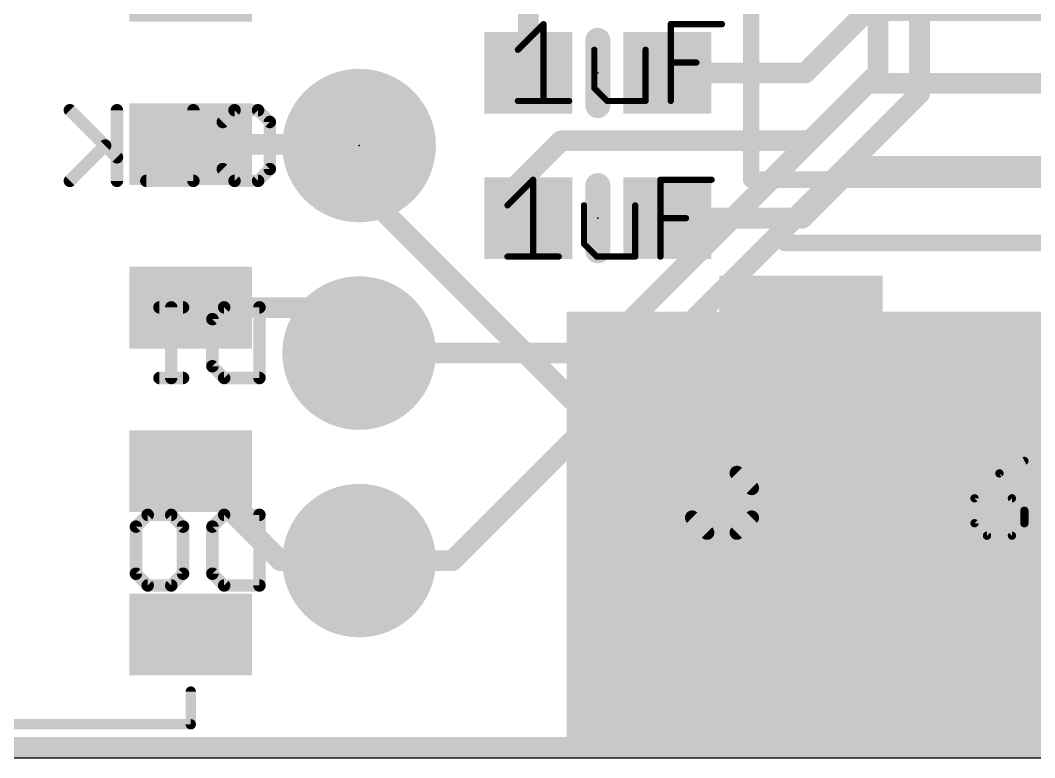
# Model space of a CAD drawing. Extents: x -1.5 to 65.2, y -0.1 to 32.8.
# Drawn here: x 23.79 to 36.21, y -0.13 to 8.9 of the extents above; entities that cross this region are included whole.
import ezdxf

# ---------------------------------------------------------------- set-up
doc = ezdxf.new("R2010")
doc.units = 0
for name, color, linetype in [('1', 12, 'CONTINUOUS'), ('16', 5, 'CONTINUOUS'), ('17', 110, 'CONTINUOUS'), ('18', 110, 'CONTINUOUS'), ('20', 53, 'CONTINUOUS'), ('21', 40, 'CONTINUOUS'), ('22', 6, 'CONTINUOUS'), ('23', 40, 'CONTINUOUS'), ('27', 4, 'CONTINUOUS'), ('30', 253, 'CONTINUOUS')]:
    doc.layers.add(name, color=color, linetype=linetype)

# ---------------------------------------------------------------- blocks, each defined once
blk = doc.blocks.new('RECT')
blk.add_solid([(-0.5, -0.5), (0.5, -0.5), (-0.5, 0.5), (0.5, 0.5)])
blk = doc.blocks.new('ROUNDP')
at = {"const_width": 0.5}
blk.add_lwpolyline([(0, -0.25, 1), (0, 0.25, 1), (0, -0.25)], format="xyb", dxfattribs=at)
blk = doc.blocks.new('ROUNDV')
at = {"const_width": 0.5}
blk.add_lwpolyline([(0, -0.25, 1), (0, 0.25, 1), (0, -0.25)], format="xyb", dxfattribs=at)

msp = doc.modelspace()

# ---------------------------------------------------------------- linework, layer by layer
at = {"layer": '1', "const_width": 0.254}
for points in [[(30.011, 9.144), (30.011, 8.255)], [(33.401, 8.255), (34.163, 9.017)], [(34.163, 9.017), (41.402, 9.017)], [(31.711, 8.255), (33.401, 8.255)], [(34.163, 8.128), (33.4598, 7.4248)], [(38.989, 8.128), (34.163, 8.128)], [(25.88, 7.382), (27.924, 7.382)], [(27.94, 7.366), (27.924, 7.382)], [(27.94, 7.366), (27.94, 6.858)], [(30.4118, 7.4248), (29.718, 6.731)], [(33.4598, 7.4248), (30.4118, 7.4248)], [(33.362, 6.477), (33.997, 7.112)], [(33.997, 7.112), (40.005, 7.112)], [(30.734, 4.064), (27.94, 6.858)], [(29.718, 6.731), (29.972, 6.477)], [(30.011, 6.477), (29.972, 6.477)], [(31.711, 6.477), (33.362, 6.477)], [(25.88, 5.382), (27.384, 5.382)], [(27.94, 4.826), (27.384, 5.382)], [(33.349, 5.175), (39.549, 5.175)], [(35.052, 4.064), (30.734, 4.064)], [(25.88, 3.382), (26.976, 2.286)], [(27.94, 2.286), (26.976, 2.286)], [(65.024, 0), (0, 0)]]:
    msp.add_lwpolyline(points, dxfattribs=at)
at = {"layer": '1', "const_width": 0.127}
for points in [[(34.163, 9.0805, 1), (34.163, 8.9535)], [(29.9475, 8.255, 1), (30.0745, 8.255)], [(31.711, 8.3185, 1), (31.711, 8.1915)], [(33.3561, 8.2999, 1), (33.4459, 8.2101)], [(33.401, 8.1915, 1), (33.401, 8.3185)], [(34.163, 8.1915, 1), (34.163, 8.0645)], [(34.2079, 8.0831, 1), (34.1181, 8.1729)], [(25.88, 7.4455, 1), (25.88, 7.3185)], [(27.9689, 7.4269, 1), (27.8791, 7.3371)], [(28.0035, 7.366, 1), (27.8765, 7.366)], [(27.8951, 7.3211, 1), (27.9849, 7.4109)], [(27.924, 7.3185, 1), (27.924, 7.4455)], [(30.4118, 7.4883, 1), (30.4118, 7.3613)], [(30.4567, 7.3799, 1), (30.3669, 7.4697)], [(33.4149, 7.4697, 1), (33.5047, 7.3799)], [(33.4598, 7.3613, 1), (33.4598, 7.4883)], [(33.997, 7.1755, 1), (33.997, 7.0485)], [(34.0419, 7.0671, 1), (33.9521, 7.1569)], [(27.9849, 6.9029, 1), (27.8951, 6.8131)], [(27.8765, 6.858, 1), (28.0035, 6.858)], [(29.7629, 6.7759, 1), (29.6731, 6.6861)], [(29.6731, 6.7759, 1), (29.7629, 6.6861)], [(29.972, 6.5405, 1), (29.972, 6.4135)], [(29.9271, 6.4321, 1), (30.0169, 6.5219)], [(30.011, 6.4135, 1), (30.011, 6.5405)], [(31.711, 6.5405, 1), (31.711, 6.4135)], [(33.3171, 6.5219, 1), (33.4069, 6.4321)], [(33.362, 6.4135, 1), (33.362, 6.5405)], [(25.88, 5.4455, 1), (25.88, 5.3185)], [(27.4289, 5.4269, 1), (27.3391, 5.3371)], [(27.384, 5.3185, 1), (27.384, 5.4455)], [(33.349, 5.2385, 1), (33.349, 5.1115)], [(27.8951, 4.7811, 1), (27.9849, 4.8709)], [(30.734, 4.1275, 1), (30.734, 4.0005)], [(30.6891, 4.0191, 1), (30.7789, 4.1089)], [(35.052, 4.0005, 1), (35.052, 4.1275)], [(25.9249, 3.4269, 1), (25.8351, 3.3371)], [(26.976, 2.3495, 1), (26.976, 2.2225)], [(26.9311, 2.2411, 1), (27.0209, 2.3309)], [(27.94, 2.2225, 1), (27.94, 2.3495)]]:
    msp.add_lwpolyline(points, format="xyb", dxfattribs=at)
at = {"layer": '16', "const_width": 0.254}
for points in [[(34.798, 17.145), (34.798, 8.001)], [(34.29, 16.129), (34.29, 8.255)], [(34.29, 8.255), (30.861, 4.826)], [(34.798, 8.001), (29.083, 2.286)], [(36.576, 5.08), (35.56, 4.064)], [(30.861, 4.826), (27.94, 4.826)], [(35.56, 4.064), (35.052, 4.064)], [(29.083, 2.286), (27.94, 2.286)], [(65.024, 0), (0, 0)]]:
    msp.add_lwpolyline(points, dxfattribs=at)
at = {"layer": '16', "const_width": 0.127}
for points in [[(34.2265, 8.255, 1), (34.3535, 8.255)], [(34.3349, 8.2101, 1), (34.2451, 8.2999)], [(34.8429, 7.9561, 1), (34.7531, 8.0459)], [(34.7345, 8.001, 1), (34.8615, 8.001)], [(27.94, 4.8895, 1), (27.94, 4.7625)], [(30.8161, 4.8709, 1), (30.9059, 4.7811)], [(30.861, 4.7625, 1), (30.861, 4.8895)], [(35.052, 4.1275, 1), (35.052, 4.0005)], [(35.5151, 4.1089, 1), (35.6049, 4.0191)], [(35.56, 4.0005, 1), (35.56, 4.1275)], [(27.94, 2.3495, 1), (27.94, 2.2225)], [(29.0381, 2.3309, 1), (29.1279, 2.2411)], [(29.083, 2.2225, 1), (29.083, 2.3495)]]:
    msp.add_lwpolyline(points, format="xyb", dxfattribs=at)
at = {"layer": '20'}
msp.add_line((3, -0.127), (62, -0.127), dxfattribs=at)
at = {"layer": '21'}
for points, const_width in [([(32.738, 18.275), (32.738, 6.95)], 0.2032), ([(30.861, 8.655), (30.861, 7.855)], 0.3048), ([(30.861, 6.877), (30.861, 6.077)], 0.3048), ([(62.738, 6.95), (32.738, 6.95)], 0.2032), ([(33.149, 6.175), (39.749, 6.175)], 0.2032), ([(33.149, 1.975), (33.149, 4.375)], 0.2032), ([(32.745, 3.722), (32.0162, 3.722)], 0.1778), ([(32.0162, 3.722), (32.0162, 3.1755)], 0.1778), ([(32.0162, 3.1755), (32.3806, 3.3577)], 0.1778), ([(32.3806, 3.3577), (32.5628, 3.3577)], 0.1778), ([(32.5628, 3.3577), (32.745, 3.1755)], 0.1778), ([(32.745, 3.1755), (32.745, 2.8111)], 0.1778), ([(32.1984, 2.6289), (32.0162, 2.8111)], 0.1778), ([(32.745, 2.8111), (32.5628, 2.6289)], 0.1778), ([(32.5628, 2.6289), (32.1984, 2.6289)], 0.1778), ([(25.88, 0.682), (25.88, 0.282)], 0.127), ([(25.88, 0.282), (9.68, 0.282)], 0.127), ([(39.749, 0.175), (33.149, 0.175)], 0.2032)]:
    msp.add_lwpolyline(points, dxfattribs=dict(at, const_width=const_width))
for points, const_width in [([(30.9372, 8.655, 1), (30.7848, 8.655)], 0.1524), ([(30.7848, 7.855, 1), (30.9372, 7.855)], 0.1524), ([(30.9372, 6.877, 1), (30.7848, 6.877)], 0.1524), ([(32.738, 7.0008, 1), (32.738, 6.8992)], 0.1016), ([(32.6872, 6.95, 1), (32.7888, 6.95)], 0.1016), ([(33.149, 6.2258, 1), (33.149, 6.1242)], 0.1016), ([(30.7848, 6.077, 1), (30.9372, 6.077)], 0.1524), ([(36.449, 1.6717, 1), (36.449, 4.6783, 1), (36.449, 1.6717)], 0.2032), ([(33.1998, 4.375, 1), (33.0982, 4.375)], 0.1016), ([(36.449, 2.175, 1), (36.449, 4.175, 1), (36.449, 2.175)], 0.2032), ([(32.0162, 3.7665, 1), (32.0162, 3.6776)], 0.0889), ([(32.0607, 3.722, 1), (31.9718, 3.722)], 0.0889), ([(32.745, 3.6776, 1), (32.745, 3.7665)], 0.0889), ([(32.3806, 3.4021, 1), (32.3806, 3.3132)], 0.0889), ([(32.4005, 3.3179, 1), (32.3607, 3.3974)], 0.0889), ([(32.5942, 3.3891, 1), (32.5313, 3.3262)], 0.0889), ([(32.5628, 3.3132, 1), (32.5628, 3.4021)], 0.0889), ([(31.9963, 3.2152, 1), (32.0361, 3.1357)], 0.0889), ([(32.7894, 3.1755, 1), (32.7005, 3.1755)], 0.0889), ([(32.7135, 3.144, 1), (32.7764, 3.2069)], 0.0889), ([(31.9718, 3.1755, 1), (32.0607, 3.1755)], 0.0889), ([(32.0476, 2.8425, 1), (31.9848, 2.7797)], 0.0889), ([(32.7005, 2.8111, 1), (32.7894, 2.8111)], 0.0889), ([(32.7764, 2.7797, 1), (32.7135, 2.8425)], 0.0889), ([(32.1984, 2.6734, 1), (32.1984, 2.5845)], 0.0889), ([(32.167, 2.5975, 1), (32.2298, 2.6603)], 0.0889), ([(32.5313, 2.6603, 1), (32.5942, 2.5975)], 0.0889), ([(32.5628, 2.5845, 1), (32.5628, 2.6734)], 0.0889), ([(33.0982, 1.975, 1), (33.1998, 1.975)], 0.1016), ([(25.9118, 0.682, 1), (25.8483, 0.682)], 0.0635), ([(25.8483, 0.282, 1), (25.9118, 0.282)], 0.0635), ([(25.88, 0.2503, 1), (25.88, 0.3138)], 0.0635), ([(33.149, 0.2258, 1), (33.149, 0.1242)], 0.1016)]:
    msp.add_lwpolyline(points, format="xyb", dxfattribs=dict(at, const_width=const_width))
at = {"layer": '22', "const_width": 0.0762}
for points in [[(24.4275, 7.8255, 1), (24.3736, 7.7716)], [(25.0149, 7.7985, 1), (24.9387, 7.7985)], [(25.9504, 7.7985, 1), (25.8742, 7.7985)], [(26.4156, 7.8366, 1), (26.4156, 7.7604)], [(26.4426, 7.7716, 1), (26.3887, 7.8255)], [(26.7307, 7.8255, 1), (26.6768, 7.7716)], [(26.7037, 7.7604, 1), (26.7037, 7.8366)], [(26.2446, 7.6814, 1), (26.2985, 7.6275)], [(26.8859, 7.6545, 1), (26.8097, 7.6545)], [(26.8209, 7.6275, 1), (26.8747, 7.6814)], [(24.8596, 7.3394, 1), (24.8058, 7.3933)], [(24.9498, 7.1954, 1), (25.0037, 7.2493)], [(26.2985, 7.1052, 1), (26.2446, 7.0513)], [(26.8097, 7.0783, 1), (26.8859, 7.0783)], [(26.8747, 7.0513, 1), (26.8209, 7.1052)], [(24.3736, 6.9611, 1), (24.4275, 6.9073)], [(24.9387, 6.9342, 1), (25.0149, 6.9342)], [(25.3361, 6.9723, 1), (25.3361, 6.8961)], [(25.8742, 6.9342, 1), (25.9504, 6.9342)], [(25.9123, 6.8961, 1), (25.9123, 6.9723)], [(26.4156, 6.9723, 1), (26.4156, 6.8961)], [(26.3887, 6.9073, 1), (26.4426, 6.9611)], [(26.6768, 6.9611, 1), (26.7307, 6.9073)], [(26.7037, 6.8961, 1), (26.7037, 6.9723)], [(25.4972, 5.4236, 1), (25.4972, 5.3474)], [(25.6793, 5.3855, 1), (25.6031, 5.3855)], [(25.7853, 5.3474, 1), (25.7853, 5.4236)], [(26.2886, 5.4236, 1), (26.2886, 5.3474)], [(26.3156, 5.3586, 1), (26.2617, 5.4125)], [(26.7589, 5.3855, 1), (26.6827, 5.3855)], [(26.7208, 5.3474, 1), (26.7208, 5.4236)], [(26.1176, 5.2684, 1), (26.1715, 5.2145)], [(26.1827, 5.2415, 1), (26.1065, 5.2415)], [(26.1715, 4.6922, 1), (26.1176, 4.6383)], [(25.4972, 4.5593, 1), (25.4972, 4.4831)], [(25.7853, 4.4831, 1), (25.7853, 4.5593)], [(26.1065, 4.6653, 1), (26.1827, 4.6653)], [(26.2886, 4.5593, 1), (26.2886, 4.4831)], [(26.7208, 4.4831, 1), (26.7208, 4.5593)], [(25.6031, 4.5212, 1), (25.6793, 4.5212)], [(26.2617, 4.4943, 1), (26.3156, 4.5481)], [(26.6827, 4.5212, 1), (26.7589, 4.5212)], [(25.3531, 2.8836, 1), (25.3531, 2.8074)], [(25.3801, 2.8186, 1), (25.3262, 2.8725)], [(25.6682, 2.8725, 1), (25.6143, 2.8186)], [(25.6412, 2.8074, 1), (25.6412, 2.8836)], [(26.2886, 2.8836, 1), (26.2886, 2.8074)], [(26.3156, 2.8186, 1), (26.2617, 2.8725)], [(26.7589, 2.8455, 1), (26.6827, 2.8455)], [(26.7208, 2.8074, 1), (26.7208, 2.8836)], [(25.1821, 2.7284, 1), (25.236, 2.6745)], [(25.2472, 2.7015, 1), (25.171, 2.7015)], [(25.8234, 2.7015, 1), (25.7472, 2.7015)], [(25.7583, 2.6745, 1), (25.8122, 2.7284)], [(26.1176, 2.7284, 1), (26.1715, 2.6745)], [(26.1827, 2.7015, 1), (26.1065, 2.7015)], [(25.236, 2.1522, 1), (25.1821, 2.0983)], [(25.171, 2.1253, 1), (25.2472, 2.1253)], [(25.7472, 2.1253, 1), (25.8234, 2.1253)], [(25.8122, 2.0983, 1), (25.7583, 2.1522)], [(26.1715, 2.1522, 1), (26.1176, 2.0983)], [(26.1065, 2.1253, 1), (26.1827, 2.1253)], [(25.3531, 2.0193, 1), (25.3531, 1.9431)], [(25.3262, 1.9543, 1), (25.3801, 2.0081)], [(25.6143, 2.0081, 1), (25.6682, 1.9543)], [(25.6412, 1.9431, 1), (25.6412, 2.0193)], [(26.2886, 2.0193, 1), (26.2886, 1.9431)], [(26.2617, 1.9543, 1), (26.3156, 2.0081)], [(26.6827, 1.9812, 1), (26.7589, 1.9812)], [(26.7208, 1.9431, 1), (26.7208, 2.0193)]]:
    msp.add_lwpolyline(points, format="xyb", dxfattribs=at)
at = {"layer": '22', "const_width": 0.1524}
for points in [[(24.9768, 7.2223), (24.4005, 7.7985)], [(24.9768, 7.7985), (24.9768, 6.9342)], [(25.9123, 7.7985), (25.9123, 6.9342)], [(26.2716, 7.6545), (26.4156, 7.7985)], [(26.4156, 7.7985), (26.7037, 7.7985)], [(26.7037, 7.7985), (26.8478, 7.6545)], [(26.8478, 7.6545), (26.8478, 7.0783)], [(24.8327, 7.3664), (24.4005, 6.9342)], [(26.4156, 6.9342), (26.2716, 7.0783)], [(26.8478, 7.0783), (26.7037, 6.9342)], [(25.9123, 6.9342), (25.3361, 6.9342)], [(26.7037, 6.9342), (26.4156, 6.9342)], [(25.7853, 5.3855), (25.4972, 5.3855)], [(25.6412, 4.5212), (25.6412, 5.3855)], [(26.1446, 5.2415), (26.2886, 5.3855)], [(26.2886, 5.3855), (26.7208, 5.3855)], [(26.7208, 5.3855), (26.7208, 4.5212)], [(26.1446, 4.6653), (26.1446, 5.2415)], [(26.2886, 4.5212), (26.1446, 4.6653)], [(25.7853, 4.5212), (25.4972, 4.5212)], [(26.7208, 4.5212), (26.2886, 4.5212)], [(25.2091, 2.7015), (25.3531, 2.8455)], [(25.3531, 2.8455), (25.6412, 2.8455)], [(25.6412, 2.8455), (25.7853, 2.7015)], [(26.1446, 2.7015), (26.2886, 2.8455)], [(26.2886, 2.8455), (26.7208, 2.8455)], [(26.7208, 2.8455), (26.7208, 1.9812)], [(25.2091, 2.1253), (25.2091, 2.7015)], [(25.7853, 2.7015), (25.7853, 2.1253)], [(26.1446, 2.1253), (26.1446, 2.7015)], [(25.3531, 1.9812), (25.2091, 2.1253)], [(25.7853, 2.1253), (25.6412, 1.9812)], [(26.2886, 1.9812), (26.1446, 2.1253)], [(25.6412, 1.9812), (25.3531, 1.9812)], [(26.7208, 1.9812), (26.2886, 1.9812)]]:
    msp.add_lwpolyline(points, dxfattribs=at)
at = {"layer": '23'}
for p in [(30.861, 8.255), (27.94, 7.366), (30.861, 6.477)]:
    msp.add_point(p, dxfattribs=at)
at = {"layer": '27'}
for points, const_width in [([(29.8831, 8.5392), (30.1966, 8.8527)], 0.0762), ([(30.1966, 8.8527), (30.1966, 7.9121)], 0.0762), ([(31.7541, 7.9121), (31.7541, 8.8527)], 0.0762), ([(31.7541, 8.8527), (32.3812, 8.8527)], 0.0762), ([(30.8186, 8.5392), (30.8186, 8.0689)], 0.0762), ([(31.4457, 7.9121), (31.4457, 8.5392)], 0.0762), ([(31.7541, 8.3824), (32.0677, 8.3824)], 0.0762), ([(30.8186, 8.0689), (30.9754, 7.9121)], 0.0762), ([(29.8831, 7.9121), (30.5102, 7.9121)], 0.0762), ([(30.9754, 7.9121), (31.4457, 7.9121)], 0.0762), ([(29.7561, 6.6342), (30.0696, 6.9477)], 0.0762), ([(30.0696, 6.9477), (30.0696, 6.0071)], 0.0762), ([(31.6271, 6.0071), (31.6271, 6.9477)], 0.0762), ([(31.6271, 6.9477), (32.2542, 6.9477)], 0.0762), ([(30.6916, 6.6342), (30.6916, 6.1639)], 0.0762), ([(31.3187, 6.0071), (31.3187, 6.6342)], 0.0762), ([(31.6271, 6.4774), (31.9407, 6.4774)], 0.0762), ([(30.6916, 6.1639), (30.8484, 6.0071)], 0.0762), ([(29.7561, 6.0071), (30.3832, 6.0071)], 0.0762), ([(30.8484, 6.0071), (31.3187, 6.0071)], 0.0762), ([(36.0814, 3.506), (35.7763, 3.3535)], 0.1016), ([(35.7763, 3.3535), (35.4712, 3.0484)], 0.1016), ([(35.4712, 3.0484), (35.4712, 2.7433)], 0.1016), ([(35.9288, 3.0484), (35.4712, 3.0484)], 0.1016), ([(36.0814, 2.8959), (35.9288, 3.0484)], 0.1016), ([(36.0814, 2.7433), (36.0814, 2.8959)], 0.1016), ([(35.4712, 2.7433), (35.6238, 2.5908)], 0.1016), ([(35.9288, 2.5908), (36.0814, 2.7433)], 0.1016), ([(35.6238, 2.5908), (35.9288, 2.5908)], 0.1016)]:
    msp.add_lwpolyline(points, dxfattribs=dict(at, const_width=const_width))
for points, const_width in [([(30.2157, 8.8527, 1), (30.1776, 8.8527)], 0.0381), ([(30.2101, 8.8392, 1), (30.1832, 8.8662)], 0.0381), ([(31.7541, 8.8718, 1), (31.7541, 8.8337)], 0.0381), ([(31.7732, 8.8527, 1), (31.7351, 8.8527)], 0.0381), ([(32.3812, 8.8337, 1), (32.3812, 8.8718)], 0.0381), ([(29.8696, 8.5526, 1), (29.8966, 8.5257)], 0.0381), ([(30.8377, 8.5392, 1), (30.7996, 8.5392)], 0.0381), ([(31.4647, 8.5392, 1), (31.4266, 8.5392)], 0.0381), ([(31.7541, 8.4015, 1), (31.7541, 8.3634)], 0.0381), ([(32.0677, 8.3634, 1), (32.0677, 8.4015)], 0.0381), ([(30.8321, 8.0823, 1), (30.8051, 8.0554)], 0.0381), ([(30.7996, 8.0689, 1), (30.8377, 8.0689)], 0.0381), ([(29.8831, 7.9312, 1), (29.8831, 7.8931)], 0.0381), ([(30.5102, 7.8931, 1), (30.5102, 7.9312)], 0.0381), ([(30.9754, 7.9312, 1), (30.9754, 7.8931)], 0.0381), ([(31.4457, 7.8931, 1), (31.4457, 7.9312)], 0.0381), ([(30.1776, 7.9121, 1), (30.2157, 7.9121)], 0.0381), ([(30.9619, 7.8986, 1), (30.9889, 7.9256)], 0.0381), ([(31.4266, 7.9121, 1), (31.4647, 7.9121)], 0.0381), ([(31.7351, 7.9121, 1), (31.7732, 7.9121)], 0.0381), ([(30.0887, 6.9477, 1), (30.0506, 6.9477)], 0.0381), ([(30.0831, 6.9342, 1), (30.0562, 6.9612)], 0.0381), ([(31.6271, 6.9668, 1), (31.6271, 6.9287)], 0.0381), ([(31.6462, 6.9477, 1), (31.6081, 6.9477)], 0.0381), ([(32.2542, 6.9287, 1), (32.2542, 6.9668)], 0.0381), ([(29.7426, 6.6476, 1), (29.7696, 6.6207)], 0.0381), ([(30.7107, 6.6342, 1), (30.6726, 6.6342)], 0.0381), ([(31.3377, 6.6342, 1), (31.2996, 6.6342)], 0.0381), ([(31.6271, 6.4965, 1), (31.6271, 6.4584)], 0.0381), ([(31.9407, 6.4584, 1), (31.9407, 6.4965)], 0.0381), ([(30.7051, 6.1773, 1), (30.6781, 6.1504)], 0.0381), ([(30.6726, 6.1639, 1), (30.7107, 6.1639)], 0.0381), ([(29.7561, 6.0262, 1), (29.7561, 5.9881)], 0.0381), ([(30.0506, 6.0071, 1), (30.0887, 6.0071)], 0.0381), ([(30.3832, 5.9881, 1), (30.3832, 6.0262)], 0.0381), ([(30.8484, 6.0262, 1), (30.8484, 5.9881)], 0.0381), ([(30.8349, 5.9936, 1), (30.8619, 6.0206)], 0.0381), ([(31.2996, 6.0071, 1), (31.3377, 6.0071)], 0.0381), ([(31.3187, 5.9881, 1), (31.3187, 6.0262)], 0.0381), ([(31.6081, 6.0071, 1), (31.6462, 6.0071)], 0.0381), ([(36.0927, 3.4833, 1), (36.07, 3.5287)], 0.0508), ([(35.7649, 3.3762, 1), (35.7877, 3.3307)], 0.0508), ([(35.7943, 3.3355, 1), (35.7583, 3.3714)], 0.0508), ([(35.4966, 3.0484, 1), (35.4458, 3.0484)], 0.0508), ([(35.4712, 3.0738, 1), (35.4712, 3.023)], 0.0508), ([(35.4533, 3.0664, 1), (35.4892, 3.0304)], 0.0508), ([(35.9468, 3.0664, 1), (35.9109, 3.0304)], 0.0508), ([(35.9288, 3.023, 1), (35.9288, 3.0738)], 0.0508), ([(36.1068, 2.8959, 1), (36.056, 2.8959)], 0.0508), ([(36.0634, 2.8779, 1), (36.0993, 2.9138)], 0.0508), ([(35.4458, 2.7433, 1), (35.4966, 2.7433)], 0.0508), ([(35.4892, 2.7613, 1), (35.4533, 2.7254)], 0.0508), ([(36.056, 2.7433, 1), (36.1068, 2.7433)], 0.0508), ([(36.0993, 2.7254, 1), (36.0634, 2.7613)], 0.0508), ([(35.6238, 2.6162, 1), (35.6238, 2.5654)], 0.0508), ([(35.6058, 2.5728, 1), (35.6417, 2.6088)], 0.0508), ([(35.9109, 2.6088, 1), (35.9468, 2.5728)], 0.0508), ([(35.9288, 2.5654, 1), (35.9288, 2.6162)], 0.0508)]:
    msp.add_lwpolyline(points, format="xyb", dxfattribs=dict(at, const_width=const_width))

# ---------------------------------------------------------------- block references
at = {"layer": '1', "xscale": 1.5, "rotation": 180}
for p in [(25.88, 9.382), (25.88, 7.382), (25.88, 5.382), (25.88, 3.382), (25.88, 1.382)]:
    msp.add_blockref('RECT', p, dxfattribs=at)
at = {"layer": '1', "xscale": 1.075}
for p in [(30.011, 8.255), (31.711, 8.255), (30.011, 6.477), (31.711, 6.477)]:
    msp.add_blockref('RECT', p, dxfattribs=at)
at = {"layer": '1', "xscale": 2, "yscale": 1.2, "rotation": 180}
for p in [(33.349, 5.175), (33.349, 1.175)]:
    msp.add_blockref('RECT', p, dxfattribs=at)
at = {"layer": '17', "xscale": 1.778, "yscale": 1.778}
for p in [(27.94, 7.366), (27.94, 7.366), (27.94, 4.826), (27.94, 4.826), (27.94, 2.286), (27.94, 2.286)]:
    msp.add_blockref('ROUNDP', p, dxfattribs=at)
at = {"layer": '18', "xscale": 0.9064, "yscale": 0.9064}
msp.add_blockref('ROUNDV', (35.052, 4.064), dxfattribs=at)
msp.add_blockref('ROUNDV', (35.052, 4.064), dxfattribs=at)
at = {"layer": '22', "xscale": 27.94, "yscale": 5.207}
msp.add_blockref('RECT', (44.45, 2.7305), dxfattribs=at)
at = {"layer": '30', "xscale": 1.8796, "yscale": 1.8796}
for p in [(27.94, 7.366), (27.94, 4.826), (27.94, 2.286)]:
    msp.add_blockref('ROUNDP', p, dxfattribs=at)

doc.saveas('drawing.dxf')
